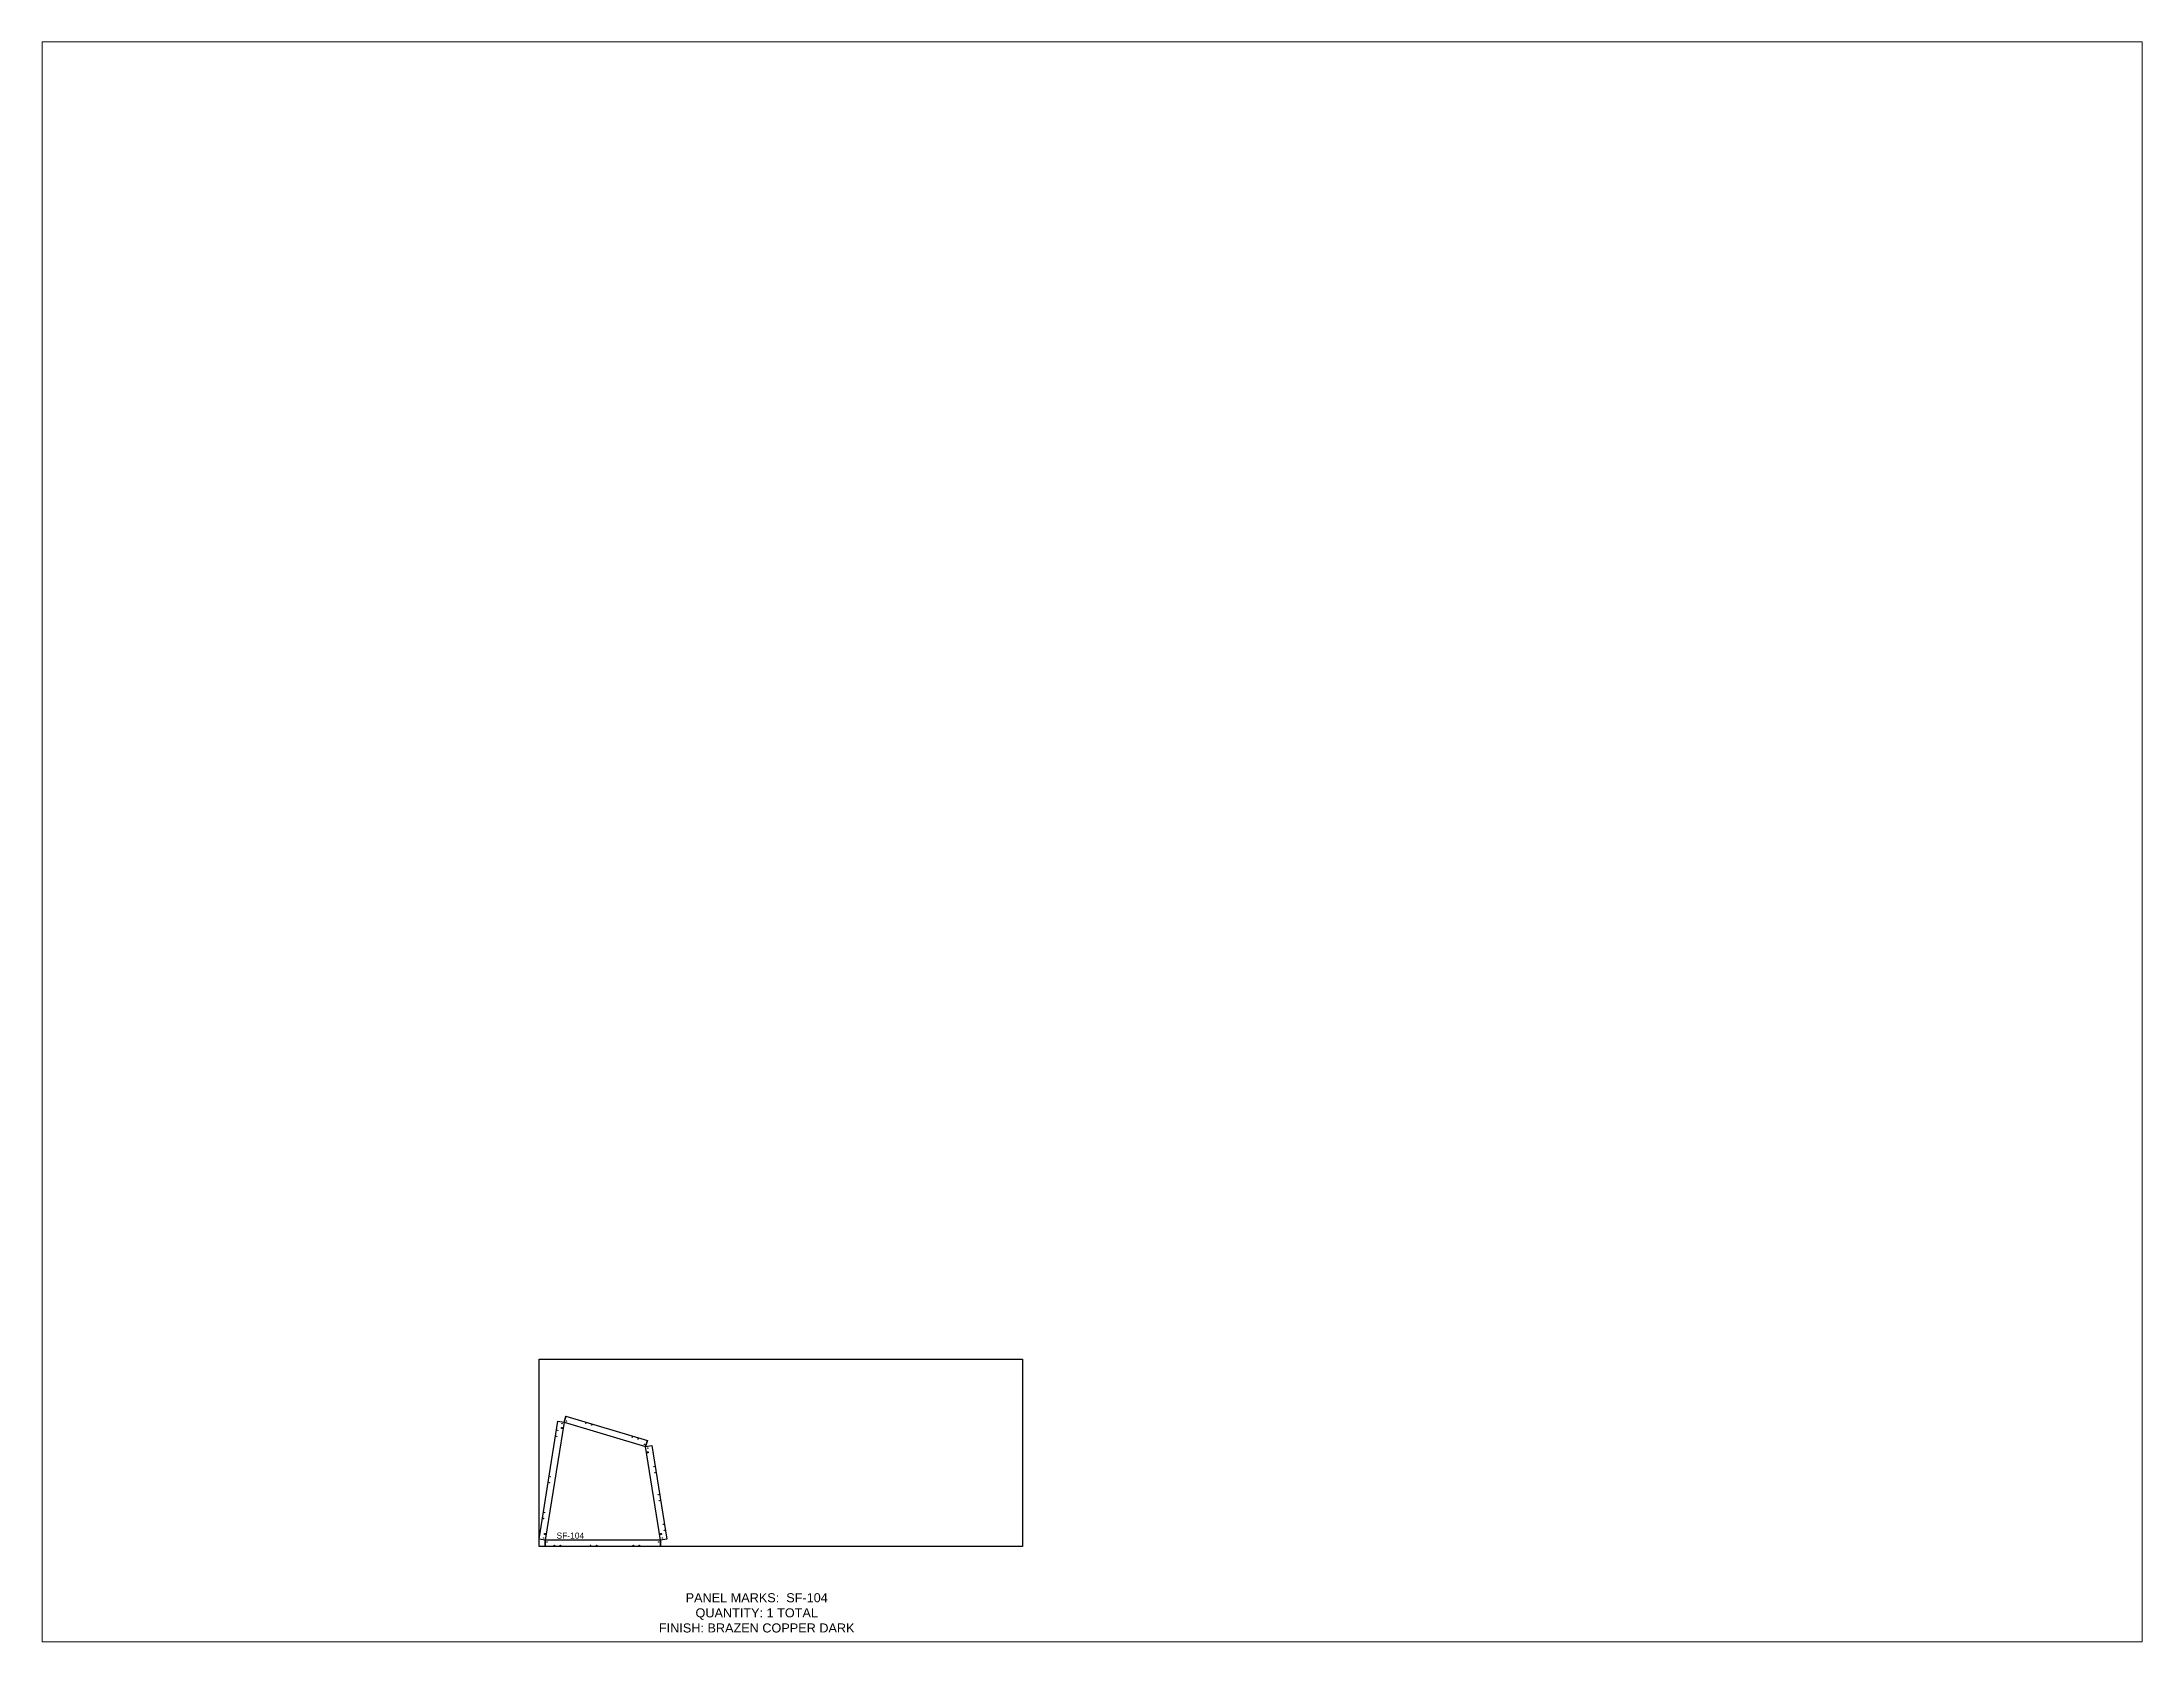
# Paper-space layout 'Layout1' of a CAD drawing. Header units: inches. Extents: x 1.05 to 9.45, y 0.8 to 7.2.
# The model-space entities are those that its viewports show. They can reach past a viewport. Long polylines and large blocks are cut down to what shows.
import ezdxf

# ---------------------------------------------------------------- set-up
doc = ezdxf.new("R2010")
doc.units = ezdxf.units.IN
doc.header["$MEASUREMENT"] = 0
doc.linetypes.add('HIDDEN', pattern=[0.375, 0.25, -0.125])
doc.linetypes.add('PHANTOM', pattern=[2.5, 1.25, -0.25, 0.25, -0.25, 0.25, -0.25])
for name, color, linetype in [('CUT', 7, 'Continuous'), ('DIMS', 1, 'Continuous'), ('HOLES', 6, 'Continuous'), ('ROUT', 1, 'HIDDEN'), ('SHEET', 5, 'PHANTOM'), ('TEXT', 2, 'PHANTOM'), ('WEEPS', 3, 'HIDDEN')]:
    doc.layers.add(name, color=color, linetype=linetype)
doc.styles.get("Standard").update_dxf_attribs({"font": 'arial.ttf'})

msp = doc.modelspace()

# ---------------------------------------------------------------- linework, layer by layer
at = {"layer": 'CUT', "ltscale": 0.25}
msp.add_lwpolyline([(0, 2.39), (6.28, 41.44), (8.31, 41.11), (8.91, 43.09), (35.86, 35.01), (35.27, 33.03), (37.31, 33.36), (42.28, 2.39), (40.25, 2.06), (40.25, 0), (2.04, 0), (2.04, 2.06)], close=True, dxfattribs=at)
at = {"layer": 'HOLES', "ltscale": 0.25}
for centre in [(5.85, 36.44), (6.17, 38.42), (7.6, 40.6), (9.09, 41.53), (15.5, 40.72), (17.42, 40.15), (30.83, 36.13), (32.75, 35.55), (34.85, 33.81), (35.99, 32.52), (3.39, 21.09), (3.7, 23.06), (38.05, 26.39), (38.36, 24.42), (39.53, 17.14), (39.85, 15.17), (1.48, 9.24), (1.8, 11.22), (41.12, 7.27), (1.52, 2.78), (2.66, 1.44), (5.04, 0.37), (7.04, 0.37), (17.04, 0.37), (19.04, 0.37), (31.24, 0.37), (33.24, 0.37), (39.62, 1.44), (40.77, 2.78), (41.44, 5.29)]:
    msp.add_circle(centre, 0.0625, dxfattribs=at)
at = {"layer": 'ROUT', "ltscale": 0.25}
for points in [[(8.91, 43.09), (8.31, 41.11), (2.04, 2.06), (2.04, 0)], [(6.28, 41.44), (8.31, 41.11), (35.27, 33.03), (37.31, 33.36)], [(40.25, 0), (40.25, 2.06), (35.27, 33.03), (35.86, 35.01)], [(42.28, 2.39), (40.25, 2.06), (2.04, 2.06), (0, 2.39)]]:
    msp.add_lwpolyline(points, dxfattribs=at)
at = {"layer": 'SHEET'}
msp.add_lwpolyline([(0, 62), (160, 62), (160, 0), (0, 0)], close=True, dxfattribs=at)
at = {"layer": 'WEEPS', "ltscale": 0.25}
for centre in [(7.59, 39.2), (35.99, 31.12), (1.95, 4.1), (40.33, 4.1)]:
    msp.add_circle(centre, 0.188, dxfattribs=at)

# ---------------------------------------------------------------- texts
at = {"layer": 'DIMS', "ltscale": 0.25, "insert": (10.37, 2.55), "char_height": 2, "attachment_point": 8}
msp.add_mtext_dynamic_manual_height_columns('SF-104', width=3.0859, gutter_width=10, heights=[2.07], dxfattribs=at)
at = {"layer": 'TEXT', "insert": (72.05, -22.01), "char_height": 3, "attachment_point": 5}
msp.add_mtext_dynamic_manual_height_columns('PANEL MARKS:  SF-104\\PQUANTITY: 1 TOTAL\\PFINISH: BRAZEN COPPER DARK', width=199.7409, gutter_width=1, heights=[0], dxfattribs=at)

psp = doc.layouts.get("Layout1")

# ---------------------------------------------------------------- viewports
at = {"layer": 'CUT'}
psp.add_viewport(center=(5.25, 4), size=(8.4, 6.4), view_center_point=(183.0157, 233.1318), view_height=529.538938, dxfattribs=at)

doc.saveas('drawing.dxf')
